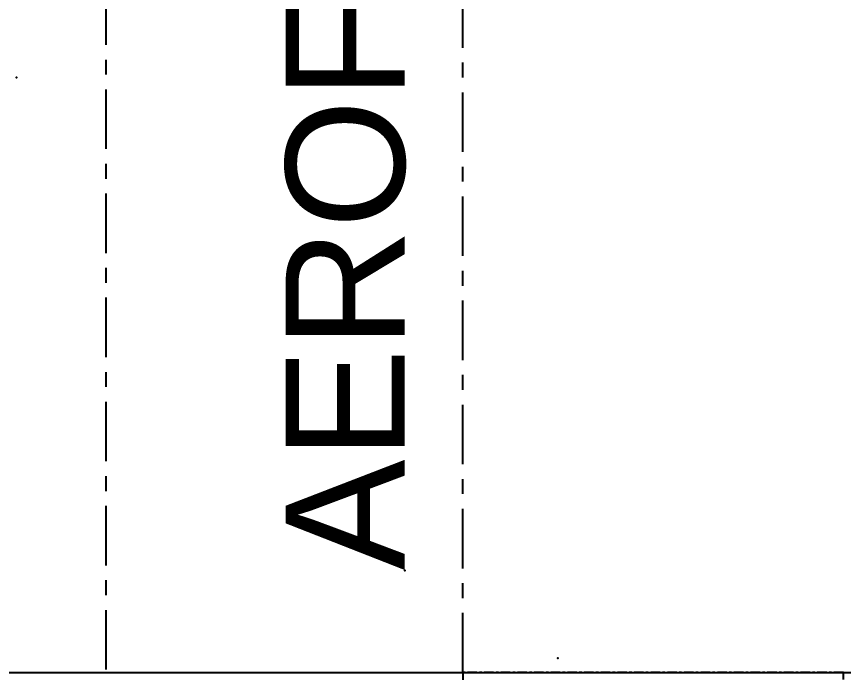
# Model space of a CAD drawing. Header units: millimetres. Extents: x -244126 to 368105, y -173968 to 259060.
# Drawn here: x 149509 to 166884, y -36158 to -22377 of the extents above; entities that cross this region are included whole.
import ezdxf

# ---------------------------------------------------------------- set-up
doc = ezdxf.new("R2010")
doc.units = ezdxf.units.MM
doc.header["$MEASUREMENT"] = 0
doc.linetypes.add('005_GG_TA_LINE', pattern=[13.75, 5, -1.25, 1.25, -1.25, 5])
doc.layers.add('001 - ASCESSORIES', color=1, linetype='Continuous')
doc.styles.get("Standard").update_dxf_attribs({"font": 'arial.ttf'})

# ---------------------------------------------------------------- blocks, each defined once
blk = doc.blocks.new('*U1764')
at = {"color": 0, "linetype": '005_GG_TA_LINE'}
blk.add_lwpolyline([(0, 0), (200, 0), (200, 30), (0, 30)], close=True, dxfattribs=at)
for p in [(50, 37.5), (8.58, 4.88)]:
    blk.add_point(p, dxfattribs=at)
blk.add_attdef('NAMEBLK', (8.58, 4.88), '', height=10, dxfattribs=at)
blk = doc.blocks.new('*U4692')
at = {"color": 0, "linetype": '005_GG_TA_LINE'}
blk.add_lwpolyline([(0, 0), (110.248, 0), (110.248, 30), (0, 30)], close=True, dxfattribs=at)
for p in [(50, 37.5), (8.582, 4.878)]:
    blk.add_point(p, dxfattribs=at)
blk.add_attdef('NAMEBLK', (8.582, 4.878), '', height=10, dxfattribs=at)

msp = doc.modelspace()

# ---------------------------------------------------------------- linework, layer by layer
at = {"color": 8}
msp.add_ray((122184.76531, -36157.80393), (1, 0), dxfattribs=at)

# ---------------------------------------------------------------- block references
at = {"layer": '001 - ASCESSORIES', "linetype": '005_GG_TA_LINE', "xscale": 250, "yscale": 250, "zscale": 250, "rotation": 90}
msp.add_blockref('*U4692', (158884.1015, -36157.80393), dxfattribs=at).add_auto_attribs({'NAMEBLK': 'AEROFOIL'})
at = {"layer": '001 - ASCESSORIES', "linetype": '005_GG_TA_LINE', "xscale": 40, "yscale": 40, "zscale": 40}
msp.add_blockref('*U1764', (158884.1015, -37357.80393), dxfattribs=at).add_auto_attribs({'NAMEBLK': 'FASTENING '})

doc.saveas('drawing.dxf')
